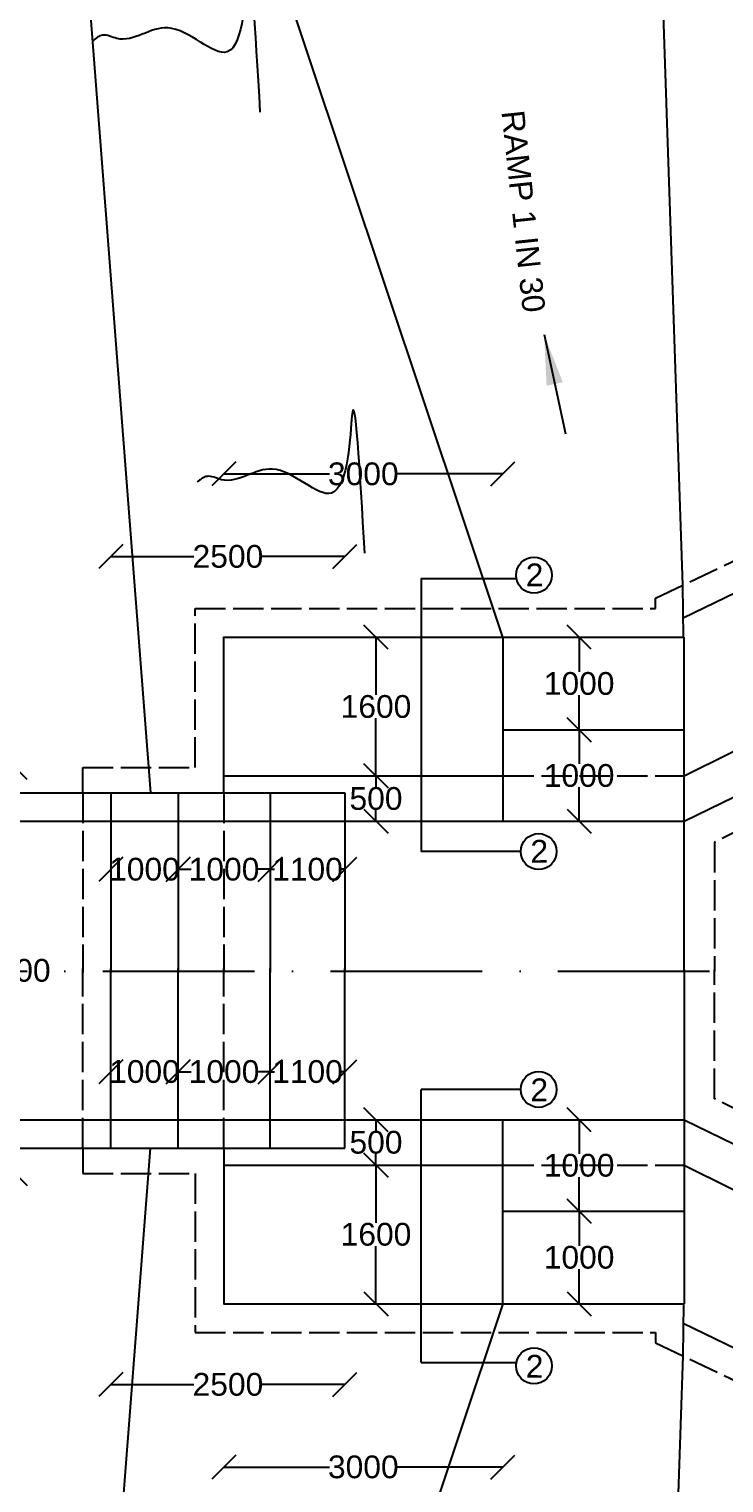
# Model space of a CAD drawing. Header units: millimetres. Extents: x 5124 to 7521686, y 2311 to 91894499.
# Drawn here: x 3773713 to 3776461, y 45937752 to 45943504 of the extents above; entities that cross this region are included whole.
import ezdxf

# ---------------------------------------------------------------- set-up
doc = ezdxf.new("R2010")
doc.units = ezdxf.units.MM
doc.header["$MEASUREMENT"] = 0
doc.linetypes.add('ACAD_ISO02W100', pattern=[15, 12, -3])
doc.linetypes.add('ACAD_ISO10W100', pattern=[18, 12, -3, 0, -3])
for name, color, linetype in [('DIMENSION', 7, 'Continuous'), ('DRAWING', 7, 'Continuous'), ('TEXT', 7, 'Continuous')]:
    doc.layers.add(name, color=color, linetype=linetype)
doc.styles.get("Standard").update_dxf_attribs({"font": 'arial.ttf', "height": 90})
doc.dimstyles.get("Standard").update_dxf_attribs({"dimtxt": 200, "dimasz": 110, "dimexe": 0.18, "dimexo": 0.0625, "dimgap": 0.09, "dimtad": 0, "dimtih": 1, "dimtoh": 1, "dimdec": 0, "dimzin": 0, "dimdsep": 46, "dimtxsty": 'Standard', "dimblk": 'OBLIQUE', "dimcen": 0.09, "dimse1": 1, "dimse2": 1, "dimadec": 0, "dimazin": 0, "dimtfac": 1, "dimtdec": 0, "dimtofl": 0, "dimtmove": 0, "dimatfit": 3, "dimfxl": 1, "dimtolj": 1, "dimtzin": 0, "dimarcsym": 0})

# ---------------------------------------------------------------- blocks, each defined once
blk = doc.blocks.new('_Oblique')
at = {"color": 0, "linetype": 'ByBlock', "lineweight": -2}
blk.add_line((-0.5, -0.5), (0.5, 0.5), dxfattribs=at)
blk = doc.blocks.new('*D175')
at = {"layer": 'Defpoints', "color": 0, "linetype": 'Continuous', "transparency": 16777216}
for p in [(3774036.5, 45940179.5), (3774036.5, 45940179.5), (3774302, 45940179.5)]:
    blk.add_point(p, dxfattribs=at)
at = {"layer": 'DIMENSION', "color": 0, "linetype": 'Continuous', "lineweight": -2, "transparency": 16777216}
for p, q in [((3774036.5, 45940179.5), (3774039.2, 45940179.5)), ((3774302, 45940179.5), (3774299.3, 45940179.5))]:
    blk.add_line(p, q, dxfattribs=at)
at = {"layer": 'DIMENSION', "color": 0, "linetype": 'Continuous', "lineweight": -2, "transparency": 16777216, "xscale": 95, "yscale": 95, "zscale": 95, "rotation": 180}
blk.add_blockref('_Oblique', (3774036.5, 45940179.5), dxfattribs=at)
at = {"layer": 'DIMENSION', "color": 0, "linetype": 'Continuous', "lineweight": -2, "transparency": 16777216, "xscale": 95, "yscale": 95, "zscale": 95}
blk.add_blockref('_Oblique', (3774302, 45940179.5), dxfattribs=at)
at = {"layer": 'DIMENSION', "color": 0, "linetype": 'Continuous', "transparency": 16777216, "insert": (3774169.2, 45940179.5), "char_height": 90, "attachment_point": 5}
blk.add_mtext('\\A1;1000', dxfattribs=at)
blk = doc.blocks.new('*D176')
at = {"layer": 'Defpoints', "color": 0, "linetype": 'Continuous', "transparency": 16777216}
for p in [(3774302, 45940179.5), (3774666, 45940179.5), (3774666, 45940179.5)]:
    blk.add_point(p, dxfattribs=at)
at = {"layer": 'DIMENSION', "color": 0, "linetype": 'Continuous', "lineweight": -2, "transparency": 16777216}
for p, q in [((3774302, 45940179.5), (3774353.9, 45940179.5)), ((3774666, 45940179.5), (3774614.1, 45940179.5))]:
    blk.add_line(p, q, dxfattribs=at)
at = {"layer": 'DIMENSION', "color": 0, "linetype": 'Continuous', "lineweight": -2, "transparency": 16777216, "xscale": 95, "yscale": 95, "zscale": 95, "rotation": 180}
blk.add_blockref('_Oblique', (3774302, 45940179.5), dxfattribs=at)
at = {"layer": 'DIMENSION', "color": 0, "linetype": 'Continuous', "lineweight": -2, "transparency": 16777216, "xscale": 95, "yscale": 95, "zscale": 95}
blk.add_blockref('_Oblique', (3774666, 45940179.5), dxfattribs=at)
at = {"layer": 'DIMENSION', "color": 0, "linetype": 'Continuous', "transparency": 16777216, "insert": (3774484, 45940179.5), "char_height": 90, "attachment_point": 5}
blk.add_mtext('\\A1;1000', dxfattribs=at)
blk = doc.blocks.new('*D177')
at = {"layer": 'Defpoints', "color": 0, "linetype": 'Continuous', "transparency": 16777216}
for p in [(3774666, 45940179.5), (3774962, 45940179.5), (3774962, 45940179.5)]:
    blk.add_point(p, dxfattribs=at)
at = {"layer": 'DIMENSION', "color": 0, "linetype": 'Continuous', "lineweight": -2, "transparency": 16777216}
for p, q in [((3774666, 45940179.5), (3774683.9, 45940179.5)), ((3774962, 45940179.5), (3774944.1, 45940179.5))]:
    blk.add_line(p, q, dxfattribs=at)
at = {"layer": 'DIMENSION', "color": 0, "linetype": 'Continuous', "lineweight": -2, "transparency": 16777216, "xscale": 95, "yscale": 95, "zscale": 95, "rotation": 180}
blk.add_blockref('_Oblique', (3774666, 45940179.5), dxfattribs=at)
at = {"layer": 'DIMENSION', "color": 0, "linetype": 'Continuous', "lineweight": -2, "transparency": 16777216, "xscale": 95, "yscale": 95, "zscale": 95}
blk.add_blockref('_Oblique', (3774962, 45940179.5), dxfattribs=at)
at = {"layer": 'DIMENSION', "color": 0, "linetype": 'Continuous', "transparency": 16777216, "insert": (3774814, 45940179.5), "char_height": 90, "attachment_point": 5}
blk.add_mtext('\\A1;1100', dxfattribs=at)
blk = doc.blocks.new('*D178')
at = {"layer": 'Defpoints', "color": 0, "linetype": 'Continuous', "transparency": 16777216}
for p in [(3775085, 45940549), (3775085, 45940549), (3775085, 45940369.5)]:
    blk.add_point(p, dxfattribs=at)
at = {"layer": 'DIMENSION', "color": 0, "linetype": 'Continuous', "lineweight": -2, "transparency": 16777216}
for p, q in [((3775085, 45940549), (3775085, 45940505.3)), ((3775085, 45940369.5), (3775085, 45940413.2))]:
    blk.add_line(p, q, dxfattribs=at)
at = {"layer": 'DIMENSION', "color": 0, "linetype": 'Continuous', "lineweight": -2, "transparency": 16777216, "xscale": 95, "yscale": 95, "zscale": 95}
for p, rotation in [((3775085, 45940549), 90), ((3775085, 45940369.5), 270)]:
    blk.add_blockref('_Oblique', p, dxfattribs=dict(at, rotation=rotation))
at = {"layer": 'DIMENSION', "color": 0, "linetype": 'Continuous', "transparency": 16777216, "insert": (3775085, 45940459.2), "char_height": 90, "attachment_point": 5}
blk.add_mtext('\\A1;500', dxfattribs=at)
blk = doc.blocks.new('*D179')
at = {"layer": 'Defpoints', "color": 0, "linetype": 'Continuous', "transparency": 16777216}
for p in [(3775085, 45941097.5), (3775085, 45941097.5), (3775085, 45940549)]:
    blk.add_point(p, dxfattribs=at)
at = {"layer": 'DIMENSION', "color": 0, "linetype": 'Continuous', "lineweight": -2, "transparency": 16777216}
for p, q in [((3775085, 45941097.5), (3775085, 45940869.3)), ((3775085, 45940549), (3775085, 45940777.2))]:
    blk.add_line(p, q, dxfattribs=at)
at = {"layer": 'DIMENSION', "color": 0, "linetype": 'Continuous', "lineweight": -2, "transparency": 16777216, "xscale": 95, "yscale": 95, "zscale": 95}
for p, rotation in [((3775085, 45941097.5), 90), ((3775085, 45940549), 270)]:
    blk.add_blockref('_Oblique', p, dxfattribs=dict(at, rotation=rotation))
at = {"layer": 'DIMENSION', "color": 0, "linetype": 'Continuous', "transparency": 16777216, "insert": (3775085, 45940823.2), "char_height": 90, "attachment_point": 5}
blk.add_mtext('\\A1;1600', dxfattribs=at)
blk = doc.blocks.new('*D180')
at = {"layer": 'Defpoints', "color": 0, "linetype": 'Continuous', "transparency": 16777216}
for p in [(3775888.5, 45941097.5), (3775888.5, 45940731), (3775888.5, 45940731)]:
    blk.add_point(p, dxfattribs=at)
at = {"layer": 'DIMENSION', "color": 0, "linetype": 'Continuous', "lineweight": -2, "transparency": 16777216}
for p, q in [((3775888.5, 45941097.5), (3775888.5, 45940960.3)), ((3775888.5, 45940731), (3775888.5, 45940868.2))]:
    blk.add_line(p, q, dxfattribs=at)
at = {"layer": 'DIMENSION', "color": 0, "linetype": 'Continuous', "lineweight": -2, "transparency": 16777216, "xscale": 95, "yscale": 95, "zscale": 95}
for p, rotation in [((3775888.5, 45941097.5), 90), ((3775888.5, 45940731), 270)]:
    blk.add_blockref('_Oblique', p, dxfattribs=dict(at, rotation=rotation))
at = {"layer": 'DIMENSION', "color": 0, "linetype": 'Continuous', "transparency": 16777216, "insert": (3775888.5, 45940914.2), "char_height": 90, "attachment_point": 5}
blk.add_mtext('\\A1;1000', dxfattribs=at)
blk = doc.blocks.new('*D181')
at = {"layer": 'Defpoints', "color": 0, "linetype": 'Continuous', "transparency": 16777216}
for p in [(3775888.5, 45940731), (3775888.5, 45940369.5), (3775888.5, 45940369.5)]:
    blk.add_point(p, dxfattribs=at)
at = {"layer": 'DIMENSION', "color": 0, "linetype": 'Continuous', "lineweight": -2, "transparency": 16777216}
for p, q in [((3775888.5, 45940731), (3775888.5, 45940596.3)), ((3775888.5, 45940369.5), (3775888.5, 45940504.2))]:
    blk.add_line(p, q, dxfattribs=at)
at = {"layer": 'DIMENSION', "color": 0, "linetype": 'Continuous', "lineweight": -2, "transparency": 16777216, "xscale": 95, "yscale": 95, "zscale": 95}
for p, rotation in [((3775888.5, 45940731), 90), ((3775888.5, 45940369.5), 270)]:
    blk.add_blockref('_Oblique', p, dxfattribs=dict(at, rotation=rotation))
at = {"layer": 'DIMENSION', "color": 0, "linetype": 'Continuous', "transparency": 16777216, "insert": (3775888.5, 45940550.2), "char_height": 90, "attachment_point": 5}
blk.add_mtext('\\A1;1000', dxfattribs=at)
blk = doc.blocks.new('*D182')
at = {"layer": 'Defpoints', "color": 0, "linetype": 'Continuous', "transparency": 16777216}
for p in [(3775586.5, 45941743.5), (3774483, 45941097.5), (3775586.5, 45941097.5)]:
    blk.add_point(p, dxfattribs=at)
at = {"layer": 'DIMENSION', "color": 0, "linetype": 'Continuous', "lineweight": -2, "transparency": 16777216}
for p, q in [((3774483, 45941743.5), (3774900.45809, 45941743.5)), ((3775586.5, 45941743.5), (3775169.04191, 45941743.5))]:
    blk.add_line(p, q, dxfattribs=at)
at = {"layer": 'DIMENSION', "color": 0, "linetype": 'Continuous', "lineweight": -2, "transparency": 16777216, "xscale": 95, "yscale": 95, "zscale": 95, "rotation": 180}
blk.add_blockref('_Oblique', (3774483, 45941743.5), dxfattribs=at)
at = {"layer": 'DIMENSION', "color": 0, "linetype": 'Continuous', "lineweight": -2, "transparency": 16777216, "xscale": 95, "yscale": 95, "zscale": 95}
blk.add_blockref('_Oblique', (3775586.5, 45941743.5), dxfattribs=at)
at = {"layer": 'DIMENSION', "color": 0, "linetype": 'Continuous', "transparency": 16777216, "insert": (3775034.75, 45941743.5), "char_height": 90, "attachment_point": 5}
blk.add_mtext('\\A1;3000', dxfattribs=at)
blk = doc.blocks.new('*D183')
at = {"layer": 'Defpoints', "color": 0, "linetype": 'Continuous', "transparency": 16777216}
for p in [(3774036.5, 45941435), (3774962, 45941417), (3774962, 45940481.5)]:
    blk.add_point(p, dxfattribs=at)
at = {"layer": 'DIMENSION', "color": 0, "linetype": 'Continuous', "lineweight": -2, "transparency": 16777216}
for p, q in [((3774036.5, 45941417), (3774364.16, 45941417)), ((3774962, 45941417), (3774634.34, 45941417))]:
    blk.add_line(p, q, dxfattribs=at)
at = {"layer": 'DIMENSION', "color": 0, "linetype": 'Continuous', "lineweight": -2, "transparency": 16777216, "xscale": 95, "yscale": 95, "zscale": 95, "rotation": 180}
blk.add_blockref('_Oblique', (3774036.5, 45941417), dxfattribs=at)
at = {"layer": 'DIMENSION', "color": 0, "linetype": 'Continuous', "lineweight": -2, "transparency": 16777216, "xscale": 95, "yscale": 95, "zscale": 95}
blk.add_blockref('_Oblique', (3774962, 45941417), dxfattribs=at)
at = {"layer": 'DIMENSION', "color": 0, "linetype": 'Continuous', "transparency": 16777216, "insert": (3774499.25, 45941417), "char_height": 90, "attachment_point": 5}
blk.add_mtext('\\A1;2500', dxfattribs=at)
blk = doc.blocks.new('*D212')
at = {"layer": 'Defpoints', "color": 0, "linetype": 'Continuous', "transparency": 16777216}
for p in [(3773860, 45945834), (3772023.5, 45933724.5), (3773860, 45933287)]:
    blk.add_point(p, dxfattribs=at)
at = {"layer": 'DIMENSION', "color": 0, "linetype": 'Continuous', "lineweight": -2, "transparency": 16777216}
for p, q in [((3772023.5, 45933287), (3772850.9, 45933287)), ((3773860, 45933287), (3773124.1, 45933287))]:
    blk.add_line(p, q, dxfattribs=at)
at = {"layer": 'DIMENSION', "color": 0, "linetype": 'Continuous', "lineweight": -2, "transparency": 16777216, "xscale": 95, "yscale": 95, "zscale": 95, "rotation": 180}
blk.add_blockref('_Oblique', (3772023.5, 45933287), dxfattribs=at)
at = {"layer": 'DIMENSION', "color": 0, "linetype": 'Continuous', "lineweight": -2, "transparency": 16777216, "xscale": 95, "yscale": 95, "zscale": 95}
blk.add_blockref('_Oblique', (3773860, 45933287), dxfattribs=at)
at = {"layer": 'DIMENSION', "color": 0, "linetype": 'Continuous', "transparency": 16777216, "insert": (3772987.5, 45933287), "char_height": 90, "attachment_point": 5}
blk.add_mtext('\\A1;4875', dxfattribs=at)
blk = doc.blocks.new('*D213')
at = {"layer": 'Defpoints', "color": 0, "linetype": 'Continuous', "transparency": 16777216}
for p in [(3774349.5, 45945834), (3773860, 45933724.5), (3774349.5, 45933724.5)]:
    blk.add_point(p, dxfattribs=at)
at = {"layer": 'DIMENSION', "color": 0, "linetype": 'Continuous', "lineweight": -2, "transparency": 16777216}
for p, q in [((3773860, 45933724.5), (3773974.7, 45933724.5)), ((3774349.5, 45933724.5), (3774234.8, 45933724.5))]:
    blk.add_line(p, q, dxfattribs=at)
at = {"layer": 'DIMENSION', "color": 0, "linetype": 'Continuous', "lineweight": -2, "transparency": 16777216, "xscale": 95, "yscale": 95, "zscale": 95, "rotation": 180}
blk.add_blockref('_Oblique', (3773860, 45933724.5), dxfattribs=at)
at = {"layer": 'DIMENSION', "color": 0, "linetype": 'Continuous', "lineweight": -2, "transparency": 16777216, "xscale": 95, "yscale": 95, "zscale": 95}
blk.add_blockref('_Oblique', (3774349.5, 45933724.5), dxfattribs=at)
at = {"layer": 'DIMENSION', "color": 0, "linetype": 'Continuous', "transparency": 16777216, "insert": (3774104.8, 45933724.5), "char_height": 90, "attachment_point": 5}
blk.add_mtext('\\A1;1350', dxfattribs=at)
blk = doc.blocks.new('*D220')
at = {"layer": 'Defpoints', "color": 0, "linetype": 'Continuous', "transparency": 16777216}
for p in [(3774036.5, 45939379), (3774036.5, 45939379), (3774302, 45939379)]:
    blk.add_point(p, dxfattribs=at)
at = {"layer": 'DIMENSION', "color": 0, "linetype": 'Continuous', "lineweight": -2, "transparency": 16777216}
for p, q in [((3774036.5, 45939379), (3774039.2, 45939379)), ((3774302, 45939379), (3774299.3, 45939379))]:
    blk.add_line(p, q, dxfattribs=at)
at = {"layer": 'DIMENSION', "color": 0, "linetype": 'Continuous', "lineweight": -2, "transparency": 16777216, "xscale": 95, "yscale": 95, "zscale": 95, "rotation": 180}
blk.add_blockref('_Oblique', (3774036.5, 45939379), dxfattribs=at)
at = {"layer": 'DIMENSION', "color": 0, "linetype": 'Continuous', "lineweight": -2, "transparency": 16777216, "xscale": 95, "yscale": 95, "zscale": 95}
blk.add_blockref('_Oblique', (3774302, 45939379), dxfattribs=at)
at = {"layer": 'DIMENSION', "color": 0, "linetype": 'Continuous', "transparency": 16777216, "insert": (3774169.2, 45939379), "char_height": 90, "attachment_point": 5}
blk.add_mtext('\\A1;1000', dxfattribs=at)
blk = doc.blocks.new('*D221')
at = {"layer": 'Defpoints', "color": 0, "linetype": 'Continuous', "transparency": 16777216}
for p in [(3774666, 45940179.5), (3774302, 45939379), (3774666, 45939379)]:
    blk.add_point(p, dxfattribs=at)
at = {"layer": 'DIMENSION', "color": 0, "linetype": 'Continuous', "lineweight": -2, "transparency": 16777216}
for p, q in [((3774302, 45939379), (3774353.9, 45939379)), ((3774666, 45939379), (3774614.1, 45939379))]:
    blk.add_line(p, q, dxfattribs=at)
at = {"layer": 'DIMENSION', "color": 0, "linetype": 'Continuous', "lineweight": -2, "transparency": 16777216, "xscale": 95, "yscale": 95, "zscale": 95, "rotation": 180}
blk.add_blockref('_Oblique', (3774302, 45939379), dxfattribs=at)
at = {"layer": 'DIMENSION', "color": 0, "linetype": 'Continuous', "lineweight": -2, "transparency": 16777216, "xscale": 95, "yscale": 95, "zscale": 95}
blk.add_blockref('_Oblique', (3774666, 45939379), dxfattribs=at)
at = {"layer": 'DIMENSION', "color": 0, "linetype": 'Continuous', "transparency": 16777216, "insert": (3774484, 45939379), "char_height": 90, "attachment_point": 5}
blk.add_mtext('\\A1;1000', dxfattribs=at)
blk = doc.blocks.new('*D222')
at = {"layer": 'Defpoints', "color": 0, "linetype": 'Continuous', "transparency": 16777216}
for p in [(3774962, 45940179.5), (3774666, 45939379), (3774962, 45939379)]:
    blk.add_point(p, dxfattribs=at)
at = {"layer": 'DIMENSION', "color": 0, "linetype": 'Continuous', "lineweight": -2, "transparency": 16777216}
for p, q in [((3774666, 45939379), (3774683.9, 45939379)), ((3774962, 45939379), (3774944.1, 45939379))]:
    blk.add_line(p, q, dxfattribs=at)
at = {"layer": 'DIMENSION', "color": 0, "linetype": 'Continuous', "lineweight": -2, "transparency": 16777216, "xscale": 95, "yscale": 95, "zscale": 95, "rotation": 180}
blk.add_blockref('_Oblique', (3774666, 45939379), dxfattribs=at)
at = {"layer": 'DIMENSION', "color": 0, "linetype": 'Continuous', "lineweight": -2, "transparency": 16777216, "xscale": 95, "yscale": 95, "zscale": 95}
blk.add_blockref('_Oblique', (3774962, 45939379), dxfattribs=at)
at = {"layer": 'DIMENSION', "color": 0, "linetype": 'Continuous', "transparency": 16777216, "insert": (3774814, 45939379), "char_height": 90, "attachment_point": 5}
blk.add_mtext('\\A1;1100', dxfattribs=at)
blk = doc.blocks.new('*D223')
at = {"layer": 'Defpoints', "color": 0, "linetype": 'Continuous', "transparency": 16777216}
for p in [(3775085, 45939189), (3775085, 45939009.5), (3775085, 45939009.5)]:
    blk.add_point(p, dxfattribs=at)
at = {"layer": 'DIMENSION', "color": 0, "linetype": 'Continuous', "lineweight": -2, "transparency": 16777216}
for p, q in [((3775085, 45939189), (3775085, 45939145.3)), ((3775085, 45939009.5), (3775085, 45939053.2))]:
    blk.add_line(p, q, dxfattribs=at)
at = {"layer": 'DIMENSION', "color": 0, "linetype": 'Continuous', "lineweight": -2, "transparency": 16777216, "xscale": 95, "yscale": 95, "zscale": 95}
for p, rotation in [((3775085, 45939189), 90), ((3775085, 45939009.5), 270)]:
    blk.add_blockref('_Oblique', p, dxfattribs=dict(at, rotation=rotation))
at = {"layer": 'DIMENSION', "color": 0, "linetype": 'Continuous', "transparency": 16777216, "insert": (3775085, 45939099.2), "char_height": 90, "attachment_point": 5}
blk.add_mtext('\\A1;500', dxfattribs=at)
blk = doc.blocks.new('*D224')
at = {"layer": 'Defpoints', "color": 0, "linetype": 'Continuous', "transparency": 16777216}
for p in [(3775085, 45939009.5), (3775085, 45938461), (3775085, 45938461)]:
    blk.add_point(p, dxfattribs=at)
at = {"layer": 'DIMENSION', "color": 0, "linetype": 'Continuous', "lineweight": -2, "transparency": 16777216}
for p, q in [((3775085, 45939009.5), (3775085, 45938781.3)), ((3775085, 45938461), (3775085, 45938689.2))]:
    blk.add_line(p, q, dxfattribs=at)
at = {"layer": 'DIMENSION', "color": 0, "linetype": 'Continuous', "lineweight": -2, "transparency": 16777216, "xscale": 95, "yscale": 95, "zscale": 95}
for p, rotation in [((3775085, 45939009.5), 90), ((3775085, 45938461), 270)]:
    blk.add_blockref('_Oblique', p, dxfattribs=dict(at, rotation=rotation))
at = {"layer": 'DIMENSION', "color": 0, "linetype": 'Continuous', "transparency": 16777216, "insert": (3775085, 45938735.2), "char_height": 90, "attachment_point": 5}
blk.add_mtext('\\A1;1600', dxfattribs=at)
blk = doc.blocks.new('*D225')
at = {"layer": 'Defpoints', "color": 0, "linetype": 'Continuous', "transparency": 16777216}
for p in [(3775888.5, 45938827.5), (3775888.5, 45938827.5), (3775888.5, 45938461)]:
    blk.add_point(p, dxfattribs=at)
at = {"layer": 'DIMENSION', "color": 0, "linetype": 'Continuous', "lineweight": -2, "transparency": 16777216}
for p, q in [((3775888.5, 45938827.5), (3775888.5, 45938690.3)), ((3775888.5, 45938461), (3775888.5, 45938598.2))]:
    blk.add_line(p, q, dxfattribs=at)
at = {"layer": 'DIMENSION', "color": 0, "linetype": 'Continuous', "lineweight": -2, "transparency": 16777216, "xscale": 95, "yscale": 95, "zscale": 95}
for p, rotation in [((3775888.5, 45938827.5), 90), ((3775888.5, 45938461), 270)]:
    blk.add_blockref('_Oblique', p, dxfattribs=dict(at, rotation=rotation))
at = {"layer": 'DIMENSION', "color": 0, "linetype": 'Continuous', "transparency": 16777216, "insert": (3775888.5, 45938644.2), "char_height": 90, "attachment_point": 5}
blk.add_mtext('\\A1;1000', dxfattribs=at)
blk = doc.blocks.new('*D226')
at = {"layer": 'Defpoints', "color": 0, "linetype": 'Continuous', "transparency": 16777216}
for p in [(3775888.5, 45939189), (3775888.5, 45939189), (3775888.5, 45938827.5)]:
    blk.add_point(p, dxfattribs=at)
at = {"layer": 'DIMENSION', "color": 0, "linetype": 'Continuous', "lineweight": -2, "transparency": 16777216}
for p, q in [((3775888.5, 45939189), (3775888.5, 45939054.3)), ((3775888.5, 45938827.5), (3775888.5, 45938962.2))]:
    blk.add_line(p, q, dxfattribs=at)
at = {"layer": 'DIMENSION', "color": 0, "linetype": 'Continuous', "lineweight": -2, "transparency": 16777216, "xscale": 95, "yscale": 95, "zscale": 95}
for p, rotation in [((3775888.5, 45939189), 90), ((3775888.5, 45938827.5), 270)]:
    blk.add_blockref('_Oblique', p, dxfattribs=dict(at, rotation=rotation))
at = {"layer": 'DIMENSION', "color": 0, "linetype": 'Continuous', "transparency": 16777216, "insert": (3775888.5, 45939008.2), "char_height": 90, "attachment_point": 5}
blk.add_mtext('\\A1;1000', dxfattribs=at)
blk = doc.blocks.new('*D227')
at = {"layer": 'Defpoints', "color": 0, "linetype": 'Continuous', "transparency": 16777216}
for p in [(3774483, 45938461), (3775586.5, 45938461), (3775586.5, 45937815)]:
    blk.add_point(p, dxfattribs=at)
at = {"layer": 'DIMENSION', "color": 0, "linetype": 'Continuous', "lineweight": -2, "transparency": 16777216}
for p, q in [((3774483, 45937815), (3774900.45809, 45937815)), ((3775586.5, 45937815), (3775169.04191, 45937815))]:
    blk.add_line(p, q, dxfattribs=at)
at = {"layer": 'DIMENSION', "color": 0, "linetype": 'Continuous', "lineweight": -2, "transparency": 16777216, "xscale": 95, "yscale": 95, "zscale": 95, "rotation": 180}
blk.add_blockref('_Oblique', (3774483, 45937815), dxfattribs=at)
at = {"layer": 'DIMENSION', "color": 0, "linetype": 'Continuous', "lineweight": -2, "transparency": 16777216, "xscale": 95, "yscale": 95, "zscale": 95}
blk.add_blockref('_Oblique', (3775586.5, 45937815), dxfattribs=at)
at = {"layer": 'DIMENSION', "color": 0, "linetype": 'Continuous', "transparency": 16777216, "insert": (3775034.75, 45937815), "char_height": 90, "attachment_point": 5}
blk.add_mtext('\\A1;3000', dxfattribs=at)
blk = doc.blocks.new('*D228')
at = {"layer": 'Defpoints', "color": 0, "linetype": 'Continuous', "transparency": 16777216}
for p in [(3774962, 45939077), (3774962, 45938141.5), (3774036.5, 45938123.5)]:
    blk.add_point(p, dxfattribs=at)
at = {"layer": 'DIMENSION', "color": 0, "linetype": 'Continuous', "lineweight": -2, "transparency": 16777216}
for p, q in [((3774036.5, 45938141.5), (3774364.16, 45938141.5)), ((3774962, 45938141.5), (3774634.34, 45938141.5))]:
    blk.add_line(p, q, dxfattribs=at)
at = {"layer": 'DIMENSION', "color": 0, "linetype": 'Continuous', "lineweight": -2, "transparency": 16777216, "xscale": 95, "yscale": 95, "zscale": 95, "rotation": 180}
blk.add_blockref('_Oblique', (3774036.5, 45938141.5), dxfattribs=at)
at = {"layer": 'DIMENSION', "color": 0, "linetype": 'Continuous', "lineweight": -2, "transparency": 16777216, "xscale": 95, "yscale": 95, "zscale": 95}
blk.add_blockref('_Oblique', (3774962, 45938141.5), dxfattribs=at)
at = {"layer": 'DIMENSION', "color": 0, "linetype": 'Continuous', "transparency": 16777216, "insert": (3774499.25, 45938141.5), "char_height": 90, "attachment_point": 5}
blk.add_mtext('\\A1;2500', dxfattribs=at)
blk = doc.blocks.new('*D245')
at = {"layer": 'Defpoints', "color": 0, "linetype": 'Continuous', "transparency": 16777216}
for p in [(3773925.5, 45940582), (3773658, 45938976.5), (3773925.5, 45938976.5)]:
    blk.add_point(p, dxfattribs=at)
at = {"layer": 'DIMENSION', "color": 0, "linetype": 'Continuous', "lineweight": -2, "transparency": 16777216}
for p, q in [((3773658, 45940582), (3773658, 45939825.3)), ((3773658, 45938976.5), (3773658, 45939733.2))]:
    blk.add_line(p, q, dxfattribs=at)
at = {"layer": 'DIMENSION', "color": 0, "linetype": 'Continuous', "lineweight": -2, "transparency": 16777216, "xscale": 95, "yscale": 95, "zscale": 95}
for p, rotation in [((3773658, 45940582), 90), ((3773658, 45938976.5), 270)]:
    blk.add_blockref('_Oblique', p, dxfattribs=dict(at, rotation=rotation))
at = {"layer": 'DIMENSION', "color": 0, "linetype": 'Continuous', "transparency": 16777216, "insert": (3773658, 45939779.2), "char_height": 90, "attachment_point": 5}
blk.add_mtext('\\A1;4200', dxfattribs=at)

msp = doc.modelspace()

# ---------------------------------------------------------------- linework, layer by layer
at = {"layer": 'DIMENSION', "linetype": 'Continuous'}
for points in [[(3775264, 45941330), (3775640.2, 45941330)], [(3775657.5, 45940249.7), (3775264, 45940249.7)], [(3775657.5, 45939308.8), (3775264, 45939308.8)], [(3775264, 45938228.5), (3775640.2, 45938228.5)]]:
    msp.add_lwpolyline(points, dxfattribs=at)
for centre in [(3775710, 45941343.3), (3775728.5, 45940249.8), (3775728.5, 45939308.7), (3775710, 45938215.2)]:
    msp.add_circle(centre, 71, dxfattribs=at)
at = {"layer": 'DRAWING', "linetype": 'Continuous'}
for points in [[(3773860, 45946412.5), (3773860, 45944802.5), (3774193.5, 45940481.5)], [(3775586.5, 45941097.5), (3774349.5, 45944799.5), (3774349.5, 45946422)], [(3774483, 45940481.5), (3774483, 45941097.5), (3776301.5, 45941097.5), (3776298.6, 45941303.2), (3776215, 45943796.5), (3776190, 45944792.5), (3776190, 45946396)], [(3776300.4, 45941173.9), (3777972, 45941983.5), (3777972, 45943060.5), (3778715.5, 45943060.5), (3778715.5, 45941542)], [(3776303.5, 45940549), (3778526.5, 45941653), (3778526.5, 45943060.5)], [(3776303.5, 45940369.5), (3778712.5, 45941542)], [(3775264, 45941330), (3775264, 45940249.7)], [(3775586.5, 45941097.5), (3775586.5, 45940717.5), (3775586.5, 45940369.5)], [(3776303.5, 45939777), (3776303.5, 45941097.5)], [(3775586.5, 45940731), (3776303.5, 45940731)], [(3774483, 45940549), (3775589.5, 45940549)], [(3765222.5, 45940481.5), (3774962, 45940481.5)], [(3774036.5, 45940481.5), (3774036.5, 45939771.5)], [(3774302, 45940481.5), (3774302, 45939771.5)], [(3774666, 45940481.5), (3774666, 45939771.5)], [(3774962, 45940481.5), (3774962, 45939771.5)], [(3762713.5, 45940369.5), (3776303.5, 45940369.5)], [(3774036.5, 45939077), (3774036.5, 45939787)], [(3774302, 45939077), (3774302, 45939787)], [(3774666, 45939077), (3774666, 45939787)], [(3774962, 45939077), (3774962, 45939787)], [(3776303.5, 45939781.5), (3776303.5, 45938461)], [(3775264, 45938228.5), (3775264, 45939308.8)], [(3762713.5, 45939189), (3776303.5, 45939189)], [(3775586.5, 45938461), (3775586.5, 45938841), (3775586.5, 45939189)], [(3776303.5, 45939189), (3778712.5, 45938016.5)], [(3765222.5, 45939077), (3774962, 45939077)], [(3773860, 45933146), (3773860, 45934756), (3774193.5, 45939077)], [(3774483, 45939077), (3774483, 45938461), (3776301.5, 45938461), (3776298.6, 45938255.3), (3776215, 45935762), (3776190, 45934766), (3776190, 45933162.5)], [(3774483, 45939009.5), (3775589.5, 45939009.5)], [(3776303.5, 45939009.5), (3778526.5, 45937905.5), (3778526.5, 45936498)], [(3775586.5, 45938827.5), (3776303.5, 45938827.5)], [(3775586.5, 45938461), (3774349.5, 45934759), (3774349.5, 45933136.5)], [(3776300.4, 45938384.6), (3777972, 45937575), (3777972, 45936498), (3778715.5, 45936498), (3778715.5, 45938016.5)]]:
    msp.add_lwpolyline(points, dxfattribs=at)
at = {"layer": 'DRAWING', "linetype": 'ACAD_ISO02W100', "ltscale": 10}
for points in [[(3773925.5, 45940481.5), (3773925.5, 45940582), (3774370, 45940582), (3774370, 45941211.5), (3776191, 45941211.5), (3776191, 45941252), (3777863.5, 45942048), (3777863.5, 45943166), (3778834.5, 45943166), (3778834.5, 45941542), (3778712.5, 45941542), (3778712.5, 45941420), (3776423.5, 45940286.5), (3776423.5, 45939777)], [(3775589.5, 45940549), (3776303.5, 45940549)], [(3773925.5, 45940481.5), (3773925.5, 45939771.5)], [(3774483, 45940481.5), (3774483, 45939771.5)], [(3773925.5, 45939077), (3773925.5, 45939787)], [(3773925.5, 45939077), (3773925.5, 45938976.5), (3774370, 45938976.5), (3774370, 45938347), (3776191, 45938347), (3776191, 45938306.5), (3777863.5, 45937510.5), (3777863.5, 45936392.5), (3778834.5, 45936392.5), (3778834.5, 45938016.5), (3778712.5, 45938016.5), (3778712.5, 45938138.5), (3776423.5, 45939272), (3776423.5, 45939781.5)], [(3774483, 45939077), (3774483, 45939787)], [(3775589.5, 45939009.5), (3776303.5, 45939009.5)]]:
    msp.add_lwpolyline(points, dxfattribs=at)
at = {"layer": 'DRAWING', "linetype": 'ACAD_ISO10W100', "ltscale": 50}
msp.add_lwpolyline([(3755102.5, 45939777), (3782967, 45939777)], dxfattribs=at)
at = {"layer": 'DRAWING', "linetype": 'Continuous'}
for points in [[(3774627.1, 45943175.5), (3774576.3, 45943718.7), (3774495.7, 45943413.4), (3774261.3, 45943508.6), (3774060.1, 45943466.5), (3774003.4, 45943479.6), (3773963.6, 45943456.3)], [(3775040.6, 45941430), (3774989.8, 45941973.2), (3774909.2, 45941667.9), (3774674.8, 45941763.1), (3774473.6, 45941721), (3774416.9, 45941734.1), (3774377.1, 45941710.8)]]:
    msp.add_spline(points, degree=3, dxfattribs=at)

# ---------------------------------------------------------------- texts
at = {"layer": 'TEXT', "linetype": 'Continuous'}
for rotation, p in [(0.25076, (3775677.6, 45941299.3)), (0.25076, (3775696.1, 45940205.8)), (359.74924, (3775695.7, 45939262.3)), (359.74924, (3775677.2, 45938168.8))]:
    msp.add_text('2', height=90, rotation=rotation, dxfattribs=at).set_placement(p)
at = {"layer": 'TEXT', "linetype": 'Continuous', "insert": (3775665, 45942378.2), "char_height": 90, "width": 2139.072, "attachment_point": 9, "rotation": 276.08444}
msp.add_mtext('RAMP 1 IN 30', dxfattribs=at)

# ---------------------------------------------------------------- dimensions: what is measured, and where the dimension line sits
at = {"layer": 'DIMENSION', "linetype": 'Continuous'}
dim = msp.add_linear_dim(base=(3773860, 45933287), p1=(3772023.5, 45933724.5), p2=(3773860, 45945834), text='4875', dimstyle='Standard', override={"dimasz": 95, "dimarcsym": 1}, dxfattribs=at)
dim.commit()
dim.dimension.update_dxf_attribs({"geometry": '*D212', "text_midpoint": (3772987.5, 45933287), "dimtype": 160})
for base, p1, p2, text, picture, middle in [((3774349.5, 45933724.5), (3773860, 45933724.5), (3774349.5, 45945834), '1350', '*D213', (3774104.8, 45933724.5)), ((3775586.5, 45941743.5), (3774483, 45941097.5), (3775586.5, 45941097.5), '3000', '*D182', (3775034.8, 45941743.5)), ((3774962, 45941417), (3774036.5, 45941435), (3774962, 45940481.5), '2500', '*D183', (3774499.2, 45941417)), ((3774036.5, 45940179.5), (3774302, 45940179.5), (3774036.5, 45940179.5), '1000', '*D175', (3774169.2, 45940179.5)), ((3774666, 45940179.5), (3774302, 45940179.5), (3774666, 45940179.5), '1000', '*D176', (3774484, 45940179.5)), ((3774962, 45940179.5), (3774666, 45940179.5), (3774962, 45940179.5), '1100', '*D177', (3774814, 45940179.5)), ((3774666, 45939379), (3774302, 45939379), (3774666, 45940179.5), '1000', '*D221', (3774484, 45939379)), ((3774962, 45939379), (3774666, 45939379), (3774962, 45940179.5), '1100', '*D222', (3774814, 45939379)), ((3774036.5, 45939379), (3774302, 45939379), (3774036.5, 45939379), '1000', '*D220', (3774169.2, 45939379)), ((3774962, 45938141.5), (3774036.5, 45938123.5), (3774962, 45939077), '2500', '*D228', (3774499.2, 45938141.5)), ((3775586.5, 45937815), (3774483, 45938461), (3775586.5, 45938461), '3000', '*D227', (3775034.8, 45937815))]:
    dim = msp.add_linear_dim(base=base, p1=p1, p2=p2, text=text, dimstyle='Standard', override={"dimasz": 95, "dimarcsym": 1}, dxfattribs=at)
    dim.commit()
    dim.dimension.update_dxf_attribs({"geometry": picture, "text_midpoint": middle})
for base, p1, p2, angle, text, picture, middle in [((3775085, 45941097.5), (3775085, 45940549), (3775085, 45941097.5), 90, '1600', '*D179', (3775085, 45940823.2)), ((3775888.5, 45940731), (3775888.5, 45941097.5), (3775888.5, 45940731), 90, '1000', '*D180', (3775888.5, 45940914.2)), ((3775888.5, 45940369.5), (3775888.5, 45940731), (3775888.5, 45940369.5), 90, '1000', '*D181', (3775888.5, 45940550.2)), ((3773658, 45938976.5), (3773925.5, 45940582), (3773925.5, 45938976.5), 90, '4200', '*D245', (3773658, 45939779.2)), ((3775085, 45940549), (3775085, 45940369.5), (3775085, 45940549), 90, '500', '*D178', (3775085, 45940459.2)), ((3775085, 45939009.5), (3775085, 45939189), (3775085, 45939009.5), 270, '500', '*D223', (3775085, 45939099.2)), ((3775888.5, 45939189), (3775888.5, 45938827.5), (3775888.5, 45939189), 270, '1000', '*D226', (3775888.5, 45939008.2)), ((3775085, 45938461), (3775085, 45939009.5), (3775085, 45938461), 270, '1600', '*D224', (3775085, 45938735.2)), ((3775888.5, 45938827.5), (3775888.5, 45938461), (3775888.5, 45938827.5), 270, '1000', '*D225', (3775888.5, 45938644.2))]:
    dim = msp.add_linear_dim(base=base, p1=p1, p2=p2, angle=angle, text=text, dimstyle='Standard', override={"dimasz": 95, "dimarcsym": 1}, dxfattribs=at)
    dim.commit()
    dim.dimension.update_dxf_attribs({"geometry": picture, "text_midpoint": middle})

# ---------------------------------------------------------------- leaders
msp.add_leader([(3775750.1, 45942295), (3775834.1, 45941903)], dimstyle='Standard', override={"dimasz": 200, "dimgap": 0.09, "dimtad": 0, "dimarcsym": 1}, dxfattribs=at)

doc.saveas('drawing.dxf')
